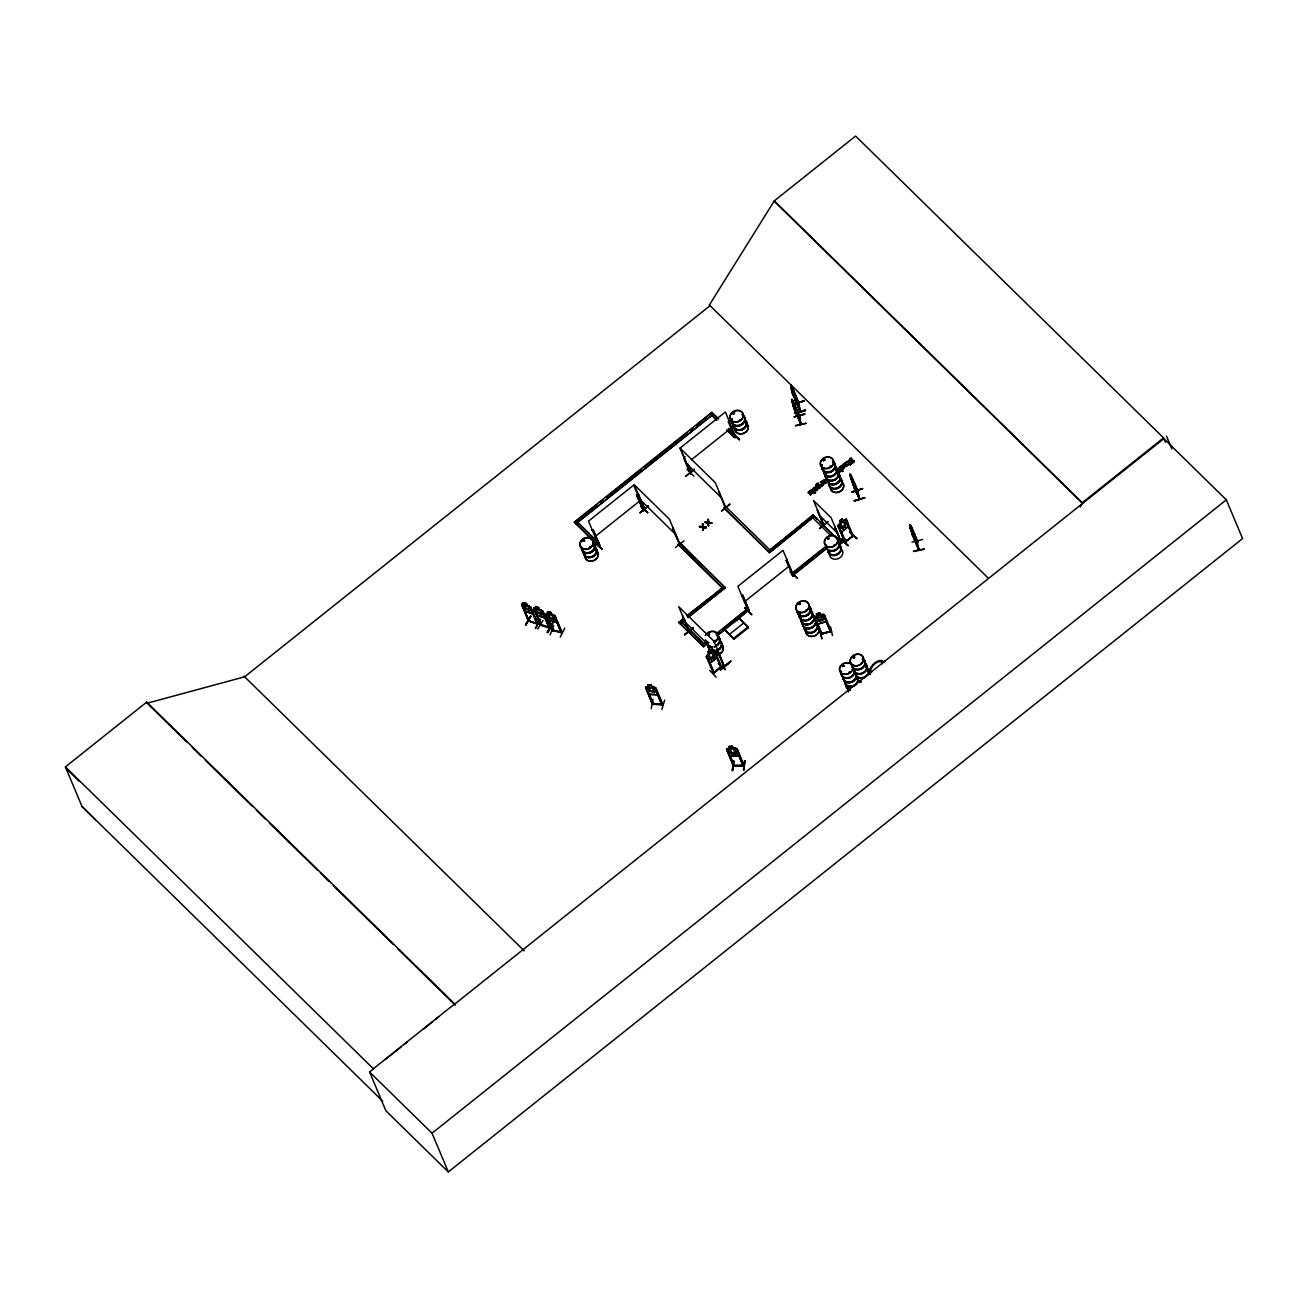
<?xml version="1.0" encoding="UTF-8"?>
<svg xmlns="http://www.w3.org/2000/svg" width="1308" height="1308" viewBox="0 0 1308 1308"><rect width="100%" height="100%" fill="white"/><g stroke="black" fill="none" stroke-linecap="round" stroke-linejoin="round"><path stroke-width="1.5" d="M849.546 460.776C853.29 458.274 849.857 458.094 849.726 461.054M854.418 484.843L849.791 474.461L859.389 499.46L857.034 490.059L857.803 490.664L851.148 475.115M857.705 491.089L850.2 474.15L857.885 491.301M859.143 498.675L859.797 499.313L857.427 490.042M859.765 499.149L851.557 479.856M708.364 661.897L710.179 663.091L716.637 657.842L716.62 655.194M840.079 530.885L841.829 532.013L848.287 526.764L848.271 524.099M791.651 389.98L790.948 386.563L794.136 397.092M792.452 400.722L792.435 401.556L791.585 399.496L794.904 409.976M598.524 545.24L599.358 544.569M599.505 544.896L598.753 545.812L599.751 545.42L592.998 529.691L592.246 530.312L592.998 529.691M636.865 495.143L637.388 494.31L636.62 494.931L643.438 510.709L644.141 510.038L633.661 485.121L588.518 521.124L598.966 546.123L599.113 544.635M642.898 509.858L643.749 509.172M690.166 472.057L691.065 472.074M691.442 472.335L690.068 473.12M714.184 673.162L707.71 657.564L706.729 657.957L707.71 657.564M713.759 672.279L713.154 673.522L721.575 666.442L713.465 673.669L713.857 672.198M721.722 667.064C721.199 664.284 719.645 669.156 721.722 667.031L714.462 650.076L711.339 651.711L710.62 649.716L707.873 651.956L711.993 661.488M690.248 472.384L690.804 473.839L680.209 447.99L725.368 411.987L735.815 437.052L735.129 437.575L735.456 436.054M748.961 610.019L748.487 611.555L737.875 586.344L783.018 550.357L793.662 575.602M749.092 610.362L748.339 611.261M742.584 595.156L749.321 611.016L742.813 595.385L741.832 595.778L742.813 595.385M786.451 560.609L786.975 559.775L786.206 560.38L792.877 575.536M793.089 576.076L793.482 575.275M793.482 574.964L792.648 575.863M793.727 575.536L792.959 576.109L786.206 560.38M845.589 541.692L844.559 541.872L852.734 536.525M845.884 542.019L839.131 526.257L838.379 526.879L839.131 526.257M838.673 524.328L838.036 525.718L845.033 542.673L853.225 535.315L852.342 536.084M798.256 402.357L800.022 411.709L798.518 402.717M798.436 402.929L791.422 386.236L799.106 403.583L792.386 387.217M799.253 415.813L800.774 424.609L793.76 407.867L792.697 402.194L794.25 409.012L794.479 408.112M799.875 410.81L791.389 389.343M799.351 416.565L792.779 400.199L799.597 415.748M801.232 424.299L793.155 404.94M917.219 541.201L919.099 550.096L910.09 527.827L910.94 529.904M912.428 533.697L912.199 534.596L910.254 524.688L917.758 542.117L917.66 541.218M839.523 472.204L839.801 470.03L836.58 469.458L839.671 469.719L839.523 472.204L840.308 469.18L842.45 471.272M840.226 471.648L840.308 469.18M532.765 613.828L533.092 612.242M523.707 609.185L525.62 611.408L532.879 613.91L532.977 612.193M544.864 617.948L537.604 615.398L535.691 613.239L537.555 615.496L544.864 617.948L545.027 616.379M727.559 748.585L726.545 749.141L733.608 766.243L734.622 765.785M726.529 749.239L729.88 748.323L728.425 749.092L729.913 752.656L732.317 754.111L735.587 753.98L736.698 752.394L735.194 748.83L733.183 748.274L737.058 748.846L744.089 765.801L742.928 765.883L743.892 764.902M732.464 746.296L728.948 746.525L732.464 746.394L736.388 755.893M739.216 753.866L738.922 755.893L730.681 756.204L728.687 754.258M735.668 748.111L727.477 748.519M737.058 748.846L735.619 748.274M738.922 755.893L730.698 756.106M808.409 492.887L808.295 492.331A1.668 1.373 -22.8 0 1 808.736 491.579L810.371 490.647C806.104 496.958 812.693 485.35 814.982 493.116L815.407 492.348L814.982 493.116M743.941 765.834L733.428 766.21L727.035 750.334L728 750.301L734.589 766.112L733.183 765.638M728 750.301L727.003 750.661M733.412 761.289L732.267 770.69L733.788 761.011M732.758 770.625L733.837 760.994M743.107 765.932L736.535 750.007L737.499 749.975L743.86 765.899M743.124 765.883L736.535 750.007M744.53 760.635L743.549 770.314L745.249 760.929M743.696 770.265L744.71 760.88M826.1 621.774L826.329 619.436L826.1 621.774L817.958 624.129L815.947 622.444A6.965 5.723 -22.8 0 1 808.377 628.658A6.965 5.723 -22.8 0 1 802.458 622.87M595.353 542.787L602.121 549.213L594.976 543.147M751.56 614.368L744.906 607.909M744.939 608.236L751.61 614.646M820.149 486.2L818.971 487.753L816.797 485.448M841.142 539.632L848.254 545.779L841.453 539.01M812.235 492.527L810.404 494.767L811.679 493.067L808.393 492.985M547.545 618.7L549.425 620.94L557.175 622.494L557.241 620.875M557.175 622.494L557.273 620.777M811.679 493.067L809.93 494.31L810.535 495.094L812.317 492.724M817.467 510.414L823.975 525.963L823.697 524.786M841.257 542.918L834.798 526.895L841.322 542.395M844.02 466.416C843.022 471.191 843.055 468.705 842.417 466.089C838.984 468.329 841.436 465.779 843.496 467.103M836.711 469.785L839.965 469.441L839.36 467.25L843.153 471.158M838.412 472.123L837.807 473.709M816.601 485.121C821.964 479.546 810.241 486.707 818.873 488.669L819.184 487.786A1.946 1.602 -22.8 0 0 820.459 487.066L820.541 485.17M844.314 467.43L842.352 469.261M852.064 479.268L855.072 489.192L852.129 479.676M851.999 479.905L853.944 486.821M679.424 544.357L678.966 542.902L679.359 543.866M679.898 544.063L669.402 519.194L634.102 484.598L645.269 510.104L638.059 494.015L644.223 509.956M689.856 632.255L682.678 616.101L689.856 632.255L688.597 631.208M689.332 631.928L689.005 631.045M725.499 506.981C723.242 505.755 726.79 508.861 724.828 506.343M725.744 507.504L715.263 482.636L679.964 448.039L690.869 473.038M723.586 665.854L717.078 650.354M724.027 665.952L723.586 664.987M645.612 687.289L655.831 687.926L662.927 704.914L652.512 704.342L646.087 688.433L647.035 688.482L653.591 704.325L652.267 703.361M647.035 688.482L646.021 688.76M648.67 686.7L647.869 684.787L651.319 685.016L652.103 687.027M647.64 692.373L649.618 694.352L657.711 694.859L657.973 693.027M651.302 685.114L647.852 684.901M649.618 694.352L657.63 694.695M654.441 687.174L652.005 687.076L651.237 685.065M653.035 699.339L651.204 708.691M655.357 689.349L656.371 689.087L655.357 689.349L661.962 704.898M653.477 704.309L653.215 703.361M662.077 704.423L662.764 704.015M661.75 704.832L655.422 689.022M661.832 709.41L664.677 700.107M822.716 484.908C819.936 487.704 826.999 482.963 820.917 481.949L820.345 482.407C824.596 482.914 820.067 487.622 822.143 484.516M821.816 638.68L819.642 629.573M824.138 482.881L825.348 480.216L822.552 481.148L824.236 479.578L825.593 480.837L824.22 482.963M843.824 464.176C845.54 460.285 847.993 465.043 845.802 466.204C850.789 461.969 844.706 470.733 842.99 464.356L846.358 463.146L845.409 465.91M582.91 540.466L584.66 540.629M583.319 540.041L584.382 540.989M584.562 540.564L583.482 541.414M589.581 547.055L590.742 547.038L589.614 546.924M590.66 546.973L589.81 546.76M732.562 413.41L734.164 413.197M733.02 413.688L733.412 412.592M739.543 419.803L740.671 419.917M707.563 634.331L708.674 633.759M709.557 634.527L708.92 633.432L707.628 634.789M714.757 641.165L715.035 640.217L715.476 641.067M715.59 640.756L714.953 640.936M824.563 460.024L824.269 459.206L824.988 459.86M830.416 466.793L830.956 465.975L830.024 466.04M798.632 604.378L799.041 603.446M806.431 610.476L805.728 610.411M806.235 610.231L806.055 610.411M828.929 537.931L828.356 539.059M834.275 545.436L835.207 544.978M842.205 665.821L843.104 664.922M843.758 665.739L842.532 665.609M849.693 671.707L850.004 672.639L849.219 672.067M860.746 663.597L860.926 663.287M817.026 485.677L818.317 484.254L820.083 484.892M824.743 480.854C824.808 484.647 823.157 477.24 823.778 482.538M817.533 486.347L819.397 485.301M823.059 481.834L824.481 480.592M844.33 464.863C847.322 461.446 844.935 464.487 845.066 465.566M821.653 633.693L820.737 633.497M815.456 618.635L814.443 618.602L815.391 618.324L821.898 634.249L821.849 633.383L831.381 631.028L820.917 634.445L813.805 617.343L816.977 615.676L815.669 616.836L817.157 620.401L819.527 621.431L822.765 620.499L823.844 618.471L822.356 614.907L820.361 614.776L824.22 614.449L831.463 631.339L820.852 634.135M837.807 472.973L837.905 472.204M799.221 415.65L799.809 416.516M820.132 486.413C817.713 489.666 816.715 482.554 819.822 485.644M552.287 630.26L545.354 613.681L548.493 613.632M547.594 611.703L550.864 612.406L547.594 611.703L551.731 621.333M549.425 620.94L557.061 622.412M553.873 614.891L551.567 614.286L553.497 615.349L555.001 618.897L554.003 620.074L548.641 617.539L547.153 613.975L548.526 613.697M555.197 615.806L546.221 613.256M552.336 630.669L545.877 614.776L553.398 630.489L546.777 614.973M554.755 616.722L561.034 632.565L554.755 616.722L562.146 632.761L561.018 631.584M553.676 625.714L550.128 634.887M560.87 632.058C566.904 633.334 547.594 629.083 553.398 630.489M561.655 632.238L553.235 630.096M560.233 637.143L564.745 628.167M838.346 472.466L837.676 473.382A6.965 5.723 -22.8 0 1 836.286 483.649A6.965 5.723 -22.8 0 1 826.885 478.695M714.577 659.395L710.555 649.863L708.069 652.022L708.871 653.918L706.206 656.779M813.592 489.192L815.881 487.933M792.092 399.496L799.433 416.516M910.139 528.007L910.123 524.721L917.399 542.199M735.685 436.61L735.047 437.608L734.655 436.627M840.652 467.79L840.014 466.989L841.518 465.566A1.684 1.39 -22.8 0 1 842.646 465.452L844.167 466.743M840.161 467.299L841.649 465.893A1.684 1.39 -22.8 0 1 842.777 465.779L843.873 466.4M528.383 621.104L522.154 605.277L529.217 621.382M528.955 620.859L523.004 605.555M529.609 606.209L527.484 605.49L526.666 603.528C517.772 601.14 525.129 605.408 530.95 607.125M525.571 611.441L523.854 609.119M537.637 623.671L536.869 623.998L530.574 608.106L537.866 624.243L530.574 608.106M536.493 608.58L535.61 606.487L538.732 607.533L539.468 609.528L542.869 611.261L549.851 628.281L540.367 625.142L534.122 609.315L541.594 625.126L540.302 624.635M530.508 616.281L525.424 625.11L530.868 616.166M525.832 625.208L530.819 616.166M541.496 625.061L534.988 609.593M522.497 603.756L521.549 604.067L528.497 621.12L537.719 624.227M532.879 613.91L525.62 611.359M529.266 620.989L537.375 623.703M536.362 608.482L533.533 608.106L541.038 624.913M539.468 609.528L541.267 610.623L542.771 614.188L541.855 615.185L536.754 612.16L535.266 608.596L536.542 608.482M541.643 610.149L533.648 608.171M542.379 612.455L543.409 612.438L542.379 612.455L549.36 627.742M537.13 623.589L537.702 623.295M530.852 607.125L538.046 623.932L536.852 623.049M540.4 619.387L535.43 628.478L540.547 619.665M542.984 620.532L537.735 629.017M541.25 625.028L540.449 624.227M549.507 627.676L542.836 611.163M547.349 632.255L552.385 623.426L547.333 632.222M547.414 632.532L552.401 623.458M547.905 632.663L552.973 623.867M830.351 631.29L823.811 615.839L824.759 615.561L823.811 615.839M721.967 644.877L721.951 644.909A6.867 5.624 -22.8 0 1 722.474 651.27A6.867 5.624 -22.8 0 1 715.836 654.981M844.641 680.781A6.883 5.641 -22.8 0 0 853.11 686.03A6.883 5.641 -22.8 0 0 856.593 676.449L856.642 676.334M841.649 542.656L831.152 517.772L813.494 500.474L824.024 525.326M708.2 633.939L708.952 634.56M823.811 460.661L824.596 459.517M827.506 538.128L827.98 539.485M828.749 538.438L827.359 538.716M828.978 538.716L827.719 539.337M834.177 544.7L835.093 544.619M799.286 602.955L798.469 604.296M842.842 665.412L842.614 666.589M844.069 666.23L843.758 665.396M853.437 657.679L853.356 656.796L853.699 657.81M853.356 657.139L854.337 656.779M854.369 657.352L854.108 657.548M849.317 672.459L849.611 671.887M816.274 487.361C812.857 488.358 811.827 488.652 815.767 486.919C821.669 489.781 809.652 492.642 816.225 487.949L816.813 489.715L814.786 489.683L816.568 488.276L815.146 489.944M95.304 819.691L82.028 806.48L65.4 766.913L146.709 702.085L147.183 703.214L244.629 676.808L710.162 305.582L709.443 304.862L774.303 200.876L855.595 136.048L1163.564 437.902L1165.412 442.284M1080.392 506.899L1082.256 502.73L774.303 200.876M708.789 653.853L707.677 655.602L709.181 659.167L711.192 659.575L713.776 657.483L714.511 654.85L713.007 651.286L711.421 651.629M840.39 522.857L839.327 524.524L840.831 528.089L842.842 528.497L845.409 526.405L846.145 523.756L844.657 520.208L843.006 520.682M848.025 462.558C843.987 462.394 849.611 460.743 850.396 464.88L850.821 464.111L850.396 464.88M823.5 483.077C825.969 485.284 827.931 479.873 824.236 482.766M847.47 464.536L845.279 465.599M743.86 765.229L734.458 765.393M601.991 549.262L595.271 542.526M686.978 469.359L693.829 476.096M744.857 607.958L751.708 614.678M709.803 670.464L716.163 677.168M841.453 539.386L848.091 545.469M857.263 490.762L859.356 499.362M847.944 464.961L844.788 466.106M812.513 489.83C807.543 490.958 815.08 487.295 815.538 492.675M846.39 462.803C845.066 459.648 851.394 462.018 850.952 464.422M845.998 462.427L848.385 461.904M690.461 473.202L691.54 472.221L688.629 465.91M792.403 575.291L826.852 547.807M720.544 666.753L721.117 667.636L721.476 666.508M844.559 541.79L845.409 541.185M845.001 541.986L853.225 535.642M852.98 535.086L852.522 535.986M853.323 536.051L846.112 518.998L848.173 524.165M813.952 617.441L822.83 614.09M918.576 549.295L919.181 549.981L911.104 530.541M734.001 413.786L732.856 413.524M734.344 413.737L732.987 414.064M824.351 460.285L823.599 460.318M824.71 460.236C822.601 461.937 823.353 458.143 823.353 460.563M709.328 634.658L707.971 634.985M799.744 604.034L800.055 603.037M800.169 604.182L799.286 604.607M842.761 665.298L843.17 666.361M843.987 666.132L842.859 666.557M733.199 765.262L734.18 765.18M839.589 520.944L842.352 518.704L839.589 520.944L843.644 530.394M840.717 523.413L843.284 521.32M842.205 526.961L844.772 524.884M709.067 654.49L711.634 652.398M710.555 658.055L713.122 655.962M710.146 662.911L716.637 657.842M868.349 674.617L869.526 673.669A9.254 4.987 -46.2 0 1 874.529 663.058A9.254 4.987 -46.2 0 1 883.652 662.224L884.813 661.276M871.978 671.691L870.801 672.623A7.734 4.169 -46.2 0 1 874.987 663.777A7.734 4.169 -46.2 0 1 882.606 663.074L881.412 664.039M684.705 456.574L684.182 457.408M690.117 473.332L683.626 457.686L684.934 456.803M728.327 421.797L729.324 421.405L728.327 421.797L735.047 437.608M638.664 494.604L637.781 494.244M690.738 473.774L683.921 457.457M642.915 508.698L641.231 506.245M648.212 505.804L640.021 512.638M648.441 505.853L640.07 512.85L648.49 506.049M694.286 469.278L685.833 476.063M685.915 476.292L694.352 469.474M644.648 509.76L644.272 508.877M641.214 506.229L647.901 512.703L643.667 509.237M732.48 433.504L739.609 439.57L734.213 434.403M672.476 528.269L679.653 544.422L672.77 528.04M718.615 491.465L725.319 507.749M725.008 506.441L725.204 507.226M675.517 547.447L684.035 540.874M729.75 504.038L721.444 511.134L729.88 504.299M683.283 616.689L682.384 616.346M692.831 627.889L684.395 634.691L693.191 628.265M684.673 634.936L693.044 627.938M845.867 520.829L846.848 520.453L846.096 521.058L852.669 536.623L846.096 521.058M790.228 571.76L797.504 578.152L790.277 571.727M793.253 574.702L791.307 573.852L825.561 546.548M849.922 532.192L857.149 538.602L850.053 532.421M714.217 651.924L715.198 651.531L714.217 651.924L720.937 667.718M718.354 663.63L725.499 669.696L718.452 663.483M713.154 673.179L720.463 667.08M717.373 650.125L724.272 666.508L714.021 641.296L678.721 606.683L689.561 632.5M720.07 669.467C735.243 657.172 734.36 659.15 720.119 669.533M827.882 521.761L819.38 528.677L827.964 521.974M838.591 544.815L845.606 539.141M838.657 545.125L845.916 539.632L838.886 545.273M709.328 304.96L988.292 578.169M599.522 544.112L577.269 522.006L599.326 543.621L597.887 545.42L574.326 522.056L711.879 412.363L718.681 419.034M574.539 522.53L596.677 504.888M599.832 502.37L602.988 499.836M606.16 497.318L640.936 469.588M644.108 467.054L686.798 433.013M689.954 430.495L693.109 427.978M696.281 425.46L711.879 412.363M577.4 522.53L711.797 415.372M595.026 536.623L640.168 500.621M691.409 459.762L731.875 427.487M597.887 545.42L599.326 543.621M735.227 435.253L733.788 437.052L735.227 435.253L728.343 428.484M699.257 526.535L702.559 526.813L700.074 526.306C697.638 527.189 707.072 527.696 699.388 526.862M702.134 524.246L702.788 523.723L702.559 526.813M704.75 522.154L708.053 522.432L705.568 521.941C703.115 522.808 712.566 523.314 704.881 522.481M708.053 522.432L708.282 519.341L708.74 522.513L711.863 523.135L708.609 522.186L708.282 519.341M678.1 544.193L722.441 587.93L678.312 544.668L679.751 542.869L725.368 587.864L688.008 617.67M769.447 552.712L814.394 516.235L769.447 552.712L723.847 507.717L725.482 506.409L769.611 549.654M724.043 508.207L725.482 506.409M705.552 527.729L706.238 527.189L705.699 528.056L703.115 527.238L705.699 528.056M709.034 525.391L708.38 525.898L708.609 522.857L711.732 522.808M703.541 529.773L702.886 530.28L703.115 527.238M708.609 522.857L711.863 523.135M818.154 483.404L816.683 485.448M822.274 480.87L821.849 481.638L822.552 481.148M836.58 469.458L839.834 469.114M822.209 484.222L820.917 481.949M840.03 469.098L839.36 467.25M810.976 491.056L811.745 490.026L812.611 490.811M810.976 491.481L810.371 490.647M816.486 487.23C820.901 491.595 809.816 492.266 815.996 487.753M816.699 488.603L814.786 489.683M812.808 492.854L813.723 491.71L813.184 493.214M814.671 490.941L815.162 491.628M842.483 469.588L843.595 467.25M848.238 464.618L849.137 463.457L848.598 464.978M850.086 462.705L850.592 463.392M853.895 460.89L854.075 461.495A1.848 1.521 -22.8 0 1 853.764 462.378C847.6 465.517 857.574 459.419 848.859 461.07M829.272 481.197L827.768 482.407L829.141 480.886M851.132 463.228C855.661 461.021 851.083 461.642 848.99 461.397C852.113 456.378 849.693 457.342 848.876 461.135M708.233 643.029L703.573 646.757L678.934 622.608L683.397 618.406M686.52 615.921L724.076 586.605M820.116 522.121L837.954 539.599L813.118 514.96L768.172 551.453M678.934 622.608L683.61 618.88M688.27 615.169L711.634 596.546M714.74 594.061L722.523 587.848M769.725 550.21L782.184 540.286M785.291 537.801L813.118 514.96M684.689 619.665L680.225 623.867L684.885 620.139M687.795 617.18L725.172 587.39M744.383 601.844L789.525 565.857M716.097 633.84L747.228 609.005L748.519 610.28L734.704 621.921M716.293 634.331L719.4 631.846M722.523 629.361L747.228 609.005M827.048 548.281L792.812 575.602L791.52 574.343L822.65 549.507M703.573 646.757L708.037 642.555M717.373 635.099L748.519 610.28M724.697 629.589L739.053 618.144L747.963 626.892L748.339 627.775L734.001 639.22L724.697 629.589L734.001 639.22M717.585 635.59L725.368 629.377M729.602 634.249L743.941 622.804M733.625 638.32L747.963 626.892M1082.256 502.73L1163.564 437.902M146.709 702.085L454.661 1003.939L373.369 1068.767L65.4 766.913M454.416 1004.364L1163.875 438.621L1226.315 499.836L1242.6 538.569L448.317 1171.952L385.876 1110.754L369.592 1072.004L374.301 1068.244M385.304 1059.48L401 1046.956M404.156 1044.438L407.295 1041.936M423.007 1029.412L432.425 1021.891M435.564 1019.39L438.703 1016.888M448.317 1171.952L432.032 1133.202L1226.315 499.836M662.78 704.93L655.733 687.943L654.425 687.223M821.996 634.2L815.391 618.324M918.314 548.624L918.478 549.54M583.221 539.861L582.681 541.103M583.842 540.989L582.878 540.776M552.058 629.688L553.055 629.9M821.31 485.448L821.882 486.249M845.246 542.558L837.856 525.702L846.194 519.063M818.317 483.698L816.176 484.532L816.552 486.396M830.024 630.718L830.515 631.666M528.318 620.172L529.282 620.499M548.968 627.611L542.558 612.144M732.382 433.144L739.151 439.946M647.329 512.736L640.773 506.621M856.56 538.651L849.873 532.209M810.502 490.958L808.867 491.906A1.668 1.373 -22.8 0 0 808.442 492.642M851.001 462.901L853.634 462.067A1.848 1.521 -22.8 0 0 853.928 461.168L849.579 460.727M733.199 412.625L734.638 413.148M823.549 459.108L824.58 459.092M823.942 525.93L817.173 510.12M853.339 657.94L854.288 657.924M854.091 658.137C856.985 655.848 850.772 656.632 853.813 658.169M648.817 686.765L647.362 687.305L648.866 690.853L654.441 692.7L655.521 691.278L654.016 687.714L652.038 686.978M850.919 477.158L852.015 481.082M852.571 481.884L852.195 479.889M852.702 483.028L853.454 485.023M853.797 483.012L855.416 487.541M853.715 486.576L854.435 488.293L853.879 484.434M852.898 482.685L853.911 486.625L851.165 478.221L857.132 494.326L854.304 488.26M850.592 476.357L850.249 474.363M852.456 479.235L854.974 488.849L853.257 484.843M852.26 482.832L851.851 481.099M853.094 482.897L852.849 483.862L852.407 480.723M852.048 491.808L862.61 488.522L852.195 492.135M852.146 491.988L862.675 488.849M854.173 500.653L864.833 497.841L854.32 501.046M854.288 500.948L864.702 497.547M820.95 634.102L831.234 631.028M832.477 635.59L830.498 626.679M820.443 614.678L819.642 612.765L816.176 613.763L817.157 615.806M814.557 619.158L824.939 616.133M815.963 622.477L817.99 623.932L825.953 621.627M791.324 389.555L792.239 391.419M793.694 391.321L795.804 401.049L795.166 400.166M791.798 388.639C789.231 373.565 794.61 407.279 791.945 389.31L800.382 411.628L798.714 402.079M794.643 394.133L795.673 401.082M793.727 395.212L793.858 396.03M803.897 401.016L793.384 403.976M793.253 403.649L803.946 400.869M793.335 403.829L803.995 401.213M796.441 413.982L794.332 404.237L796.556 413.949L793.318 406.232M805.385 410.042C790.833 412.821 790.621 415.633 805.417 410.123M794.97 413.459L805.597 410.826M804.698 413.769L794.136 416.86L804.78 414.26M804.747 414.096L794.136 416.86M795.509 425.558L806.284 423.252L795.624 425.836M911.087 525.702L917.84 541.888M910.45 526.961L912.853 535.577M912.281 529.838L914.39 539.566L913.344 532.618M911.954 542.133L922.598 539.501M924.298 549.295L913.589 551.535M913.458 551.126L924.233 548.853M582.812 541.299L583.728 541.185M799.253 604.28L798.779 604.1M524.573 604.443L523.282 604.558L524.77 608.122L529.871 611.147L530.786 610.149L529.299 606.585L527.467 605.424M730.175 749.026L733.445 748.895M731.663 752.591L734.949 752.46M736.502 750.334L737.467 750.301M733.379 765.638L744.121 765.474M561.917 632.761L552.254 630.587M653.493 703.59L661.668 704.113M836.368 470.144L837.954 471.093M836.515 470.471L837.627 470.815M836.352 471.076L837.349 471.518L836.482 470.782M548.837 627.006L549.622 628.265M706.238 527.189L703.115 526.568L706.369 527.516M799.401 414.947L801.134 424.413L792.141 402.226M548.788 614.335L551.862 614.989M550.292 617.899L553.349 618.553M545.747 615.087L546.646 615.283M554.625 617.033L555.524 617.229M808.851 493.378L811.81 493.378M849.808 460.89L852.685 460.04L854.026 461.217M521.974 605.571L522.824 605.866M530.394 608.416L531.261 608.711M533.958 609.61L534.809 609.904M541.43 624.734L549.687 627.382M528.154 620.532L529.446 620.973M528.661 620.777L537.866 623.818M540.645 624.815L549.851 627.856M798.436 603.789L799.188 604.378M819.773 484.696L817.157 485.987L816.552 485.137M800.234 410.712L792.403 392.057M562.097 632.353L555.148 615.708M823.746 483.29L826.803 482.243M652.202 703.737L663.009 704.587M652.43 704.293L645.482 687.256L648.801 686.88L648.016 684.869M830.4 631.65L823.876 616.15M816.127 488.064C814.132 485.709 813.413 491.154 812.857 488.669M840.014 530.819L841.829 532.013M809.063 492.642L812.366 492.854M812.219 492.675L808.916 492.429M805.597 610.689L805.499 610.607M713.301 650.109L706.892 655.308M644.452 508.976L645.155 509.989M723.389 665.396L724.469 666.099M774.598 201.612L1082.566 503.466M851.295 458.094L852.015 458.994M840.439 469.507L842.581 471.599M823.991 482.57L825.184 483.028L826.231 481.491M821.702 481.328L823.631 483.404M821.048 482.276L823.68 484.843M820.018 515.973L837.66 533.272M712.092 412.854L717.52 418.168M728.54 428.975L731.303 431.673M717.046 420.342L711.519 414.93L715.868 419.476M726.692 429.809L733.592 436.561M728.278 431.64L733.788 437.052M813.314 515.45L817.353 519.423M830.874 535.593L812.955 518.033M686.471 463.539L721.771 498.135M723.847 507.717L769.251 552.238M640.626 500.097L675.925 534.694M725.368 587.864L679.751 542.869M747.424 609.495L748.716 610.754M748.339 627.775L739.053 618.144M685.229 622.183L720.528 656.796M678.738 622.117L703.361 646.266M574.326 522.056L597.674 544.946M243.909 676.089L524.214 950.834M147.183 703.214L186.488 741.75M192.325 747.457L201.056 756.024M205.421 760.308L252.019 805.973M256.384 810.257L265.132 818.824M269.497 823.108L317.55 870.196M320.46 873.057L329.191 881.608M333.556 885.892L393.267 944.409M397.632 948.692L455.151 1005.067L454.661 1003.939M369.592 1072.004L432.032 1133.202M82.028 806.48L382.688 1101.172M65.874 768.041L79.15 781.268M728.981 663.336L720.561 670.137M819.691 485.317L820.296 486.527M914.455 539.403L913.851 538.553L914.505 539.534M795.15 400.068L795.804 401.049M795.902 412.952L796.556 413.949M854.386 487.851L855.089 488.816M855.841 491.595L856.527 492.576L854.811 485.791L857.018 494.359M838.101 471.093L838.542 472.433M799.94 411.529L792.435 393.365M1166.474 436.087L1171.854 448.906M911.594 533.484L918.723 550.194M850.789 477.453L851.9 481.311M852.783 482.963L851.279 478.188L855.252 488.178M859.078 498.691L859.389 499.46M842.27 518.638L846.227 528.318M819.56 612.863L820.378 614.874M713.383 414.113L575.814 523.805M688.073 464.258L691.425 472.433M710.244 650.55L708.593 651.891M707.481 657.335L714.217 673.195M702.282 645.498L706.745 641.28A6.867 5.624 -22.8 0 0 712.517 647.117A6.965 5.723 -22.8 0 1 706.484 641.149M713.351 673.08L706.304 656.73M636.62 494.931L643.291 510.725M732.366 746.459L733.167 748.372M728.965 746.427L733.118 756.024M593.227 529.92L599.751 545.42M550.864 612.406L554.805 621.987M550.374 612.651L548.412 612.226M538.602 607.664L539.403 609.561M853.535 483.012L854.533 485.987M820.721 485.497L820.59 487.394A1.946 1.602 -22.8 0 1 819.331 488.113M849.906 474.428L850.772 477.796M819.691 629.557L821.931 638.696M800.627 424.446L798.959 415.257M792.55 401.523L792.174 399.365L793.22 406.281M791.7 399.463L792.403 402.864M707.922 522.775L708.38 525.898M702.788 523.723L703.246 526.895M702.429 527.157L702.886 530.28M855.056 672.835A6.867 5.624 -22.8 0 1 852.407 682.024A6.867 5.624 -22.8 0 1 843.17 678.656M842.941 676.906A6.965 5.723 -22.8 0 0 851.508 682.22A6.965 5.723 -22.8 0 0 855.04 672.525A6.965 5.723 -22.8 0 0 864.572 672.361A6.965 5.723 -22.8 0 0 865.732 663.99M856.527 676.252A6.883 5.641 -22.8 0 1 853.029 685.833A6.883 5.641 -22.8 0 1 844.559 680.585M841.584 671.102A6.965 5.723 -22.8 0 0 848.827 678.198A6.965 5.723 -22.8 0 0 853.241 668.257A6.965 5.723 -22.8 0 0 863.427 667.505A6.965 5.723 -22.8 0 0 862.675 658.807M854.762 672.116A6.867 5.641 -22.8 0 1 851.279 681.681A6.867 5.641 -22.8 0 1 842.826 676.449M842.842 676.694A6.965 5.723 -22.8 0 0 851.41 681.991A6.965 5.723 -22.8 0 0 854.942 672.312A6.965 5.723 -22.8 0 0 864.474 672.149A6.965 5.723 -22.8 0 0 865.651 663.777M851.884 667.113A6.965 5.723 -22.8 0 1 850.445 677.364A6.965 5.723 -22.8 0 1 841.044 672.41M851.721 666.949A6.867 5.624 -22.8 0 1 850.298 677.037A6.867 5.624 -22.8 0 1 841.044 672.165M848.925 689.888A6.965 5.723 -22.8 0 1 846.26 684.82M859.258 681.648A6.965 5.723 -22.8 0 0 858.359 680.438A6.965 5.723 -22.8 0 0 861.171 681.926A6.867 5.624 -22.8 0 1 858.538 680.634M850.38 690.232A6.965 5.723 -22.8 0 1 846.178 684.607M857.002 679.31A6.965 5.723 -22.8 0 1 859.176 681.419M850.314 689.905A6.867 5.624 -22.8 0 1 846.178 684.362M856.838 679.13A6.867 5.624 -22.8 0 1 859.438 682.612M856.724 676.808A6.867 5.624 -22.8 0 1 857.656 682.416M856.805 683.839A6.867 5.624 -22.8 0 1 848.957 686.684A6.867 5.624 -22.8 0 1 844.821 681.141M844.706 680.912A6.883 5.641 -22.8 0 0 853.159 686.16A6.883 5.641 -22.8 0 0 856.658 676.579A6.883 5.641 -22.8 0 0 866.861 675.729A6.883 5.641 -22.8 0 0 866.109 667.145M849.088 690.052A6.867 5.624 -22.8 0 1 846.472 685.065M858.391 680.749A6.867 5.624 -22.8 0 1 859.274 681.942M848.434 691.54A6.867 5.641 -22.8 0 1 848.401 687.109M848.467 691.818A6.965 5.723 -22.8 0 1 848.418 687.338M848.075 690.624A6.965 5.723 -22.8 0 1 848.058 689.103M865.961 666.818A6.883 5.641 -22.8 0 1 866.06 675.991A6.883 5.641 -22.8 0 1 855.743 674.977M865.471 663.581A6.867 5.641 -22.8 0 1 863.591 672.361A6.867 5.641 -22.8 0 1 854.01 670.808M862.577 658.578A6.965 5.723 -22.8 0 1 862.675 667.865A6.965 5.723 -22.8 0 1 852.244 666.835M862.413 658.414A6.867 5.624 -22.8 0 1 862.512 667.554A6.867 5.624 -22.8 0 1 852.227 666.524M866.174 667.374A6.867 5.624 -22.8 0 1 867.498 675.304M864.768 677.479A6.867 5.624 -22.8 0 1 856.887 676.694M867.793 670.988A6.965 5.723 -22.8 0 1 870.441 674.536M861.073 681.697A6.965 5.723 -22.8 0 1 857.361 679.015M867.711 670.775A6.965 5.723 -22.8 0 1 870.343 674.307M861.007 681.37A6.867 5.624 -22.8 0 1 857.361 678.721M867.531 670.612A6.867 5.624 -22.8 0 1 870.131 674.094M869.084 672.23A6.867 5.624 -22.8 0 1 869.967 673.407M594.208 546.777A6.867 5.624 -22.8 0 1 592.802 556.881A6.867 5.624 -22.8 0 1 583.531 552.009M594.159 546.45A6.965 5.723 -22.8 0 1 592.737 556.701A6.965 5.723 -22.8 0 1 583.335 551.763M595.712 550.374A6.867 5.624 -22.8 0 1 597.364 557.829A6.867 5.624 -22.8 0 1 588.649 561.001A6.867 5.624 -22.8 0 1 585.477 554.085M595.598 550.128A6.867 5.624 -22.8 0 1 597.249 557.584A6.867 5.624 -22.8 0 1 588.551 560.74A6.867 5.624 -22.8 0 1 585.379 553.84M593.636 543.098A6.965 5.723 -22.8 0 1 590.938 552.434A6.965 5.723 -22.8 0 1 581.553 549.017M593.914 546.057A6.867 5.641 -22.8 0 1 592.491 556.178A6.867 5.641 -22.8 0 1 583.221 551.289M593.668 543.409A6.867 5.641 -22.8 0 1 591.003 552.614A6.867 5.641 -22.8 0 1 581.749 549.229M593.538 542.869A6.965 5.723 -22.8 0 1 590.84 552.205A6.965 5.723 -22.8 0 1 581.455 548.788M593.341 542.689A6.867 5.624 -22.8 0 1 590.693 551.878A6.867 5.624 -22.8 0 1 581.455 548.51M745.413 420.44A6.867 5.624 -22.8 0 1 741.93 429.972A6.867 5.624 -22.8 0 1 733.51 424.757M745.396 420.13A6.965 5.723 -22.8 0 1 741.865 429.809A6.965 5.723 -22.8 0 1 733.298 424.511M745.674 423.122A6.867 5.624 -22.8 0 1 744.268 433.226A6.867 5.624 -22.8 0 1 735.014 428.354M745.576 422.876A6.867 5.624 -22.8 0 1 744.17 432.964A6.867 5.624 -22.8 0 1 734.916 428.092M743.598 415.846A6.965 5.723 -22.8 0 1 739.2 425.803A6.965 5.723 -22.8 0 1 731.94 418.691M745.119 419.721A6.867 5.624 -22.8 0 1 741.636 429.269A6.867 5.624 -22.8 0 1 733.199 424.037M743.614 416.157A6.867 5.624 -22.8 0 1 740.148 425.705A6.867 5.624 -22.8 0 1 731.712 420.473M745.298 419.901A6.965 5.723 -22.8 0 1 741.767 429.596A6.965 5.723 -22.8 0 1 733.199 424.283M742.241 414.718A6.965 5.723 -22.8 0 1 743.925 422.288A6.965 5.723 -22.8 0 1 735.063 425.492A6.965 5.723 -22.8 0 1 731.859 418.478M742.077 414.538A6.867 5.624 -22.8 0 1 740.671 424.642A6.867 5.624 -22.8 0 1 731.417 419.77M720.397 641.361A6.867 5.624 -22.8 0 1 717.749 650.55M714.315 651.384A6.867 5.624 -22.8 0 1 708.511 647.182M720.381 641.051A6.965 5.723 -22.8 0 1 715.983 651.008M714.201 651.237A6.965 5.723 -22.8 0 1 708.298 646.953M705.323 635.574A6.867 5.624 -22.8 0 1 716.212 632.287A6.867 5.624 -22.8 0 1 714.135 641.966M709.018 642.637A6.867 5.624 -22.8 0 1 705.372 639.988M721.803 644.697A6.867 5.624 -22.8 0 1 721.885 651.711A6.867 5.624 -22.8 0 1 714.037 654.556M706.336 634.527A6.867 5.624 -22.8 0 1 716.947 633.154A6.867 5.624 -22.8 0 1 714.299 642.342M707.661 642.457A6.867 5.624 -22.8 0 1 705.519 640.364M721.869 644.779A6.883 5.641 -22.8 0 1 722.425 651.139A6.883 5.641 -22.8 0 1 715.77 654.85M717.324 635.851A6.965 5.723 -22.8 0 1 719.809 641.688A6.965 5.723 -22.8 0 1 714.184 646.724M718.86 639.743A6.867 5.624 -22.8 0 1 721.313 645.498A6.867 5.624 -22.8 0 1 715.77 650.436M714.021 650.665A6.867 5.624 -22.8 0 1 708.2 644.958M717.356 636.178A6.867 5.624 -22.8 0 1 719.809 641.934A6.867 5.624 -22.8 0 1 714.266 646.888M720.299 640.822A6.965 5.723 -22.8 0 1 715.885 650.779M714.119 651.008A6.965 5.723 -22.8 0 1 708.2 645.204M717.062 635.459A6.867 5.624 -22.8 0 1 715.656 645.563M710.538 646.234A6.867 5.624 -22.8 0 1 706.418 642.195M838.673 544.717A6.867 5.624 -22.8 0 1 837.267 554.821A6.867 5.624 -22.8 0 1 828.013 549.949M840.194 548.281A6.883 5.641 -22.8 0 1 841.845 555.786A6.883 5.641 -22.8 0 1 833.114 558.941A6.883 5.641 -22.8 0 1 829.926 552.009M838.117 541.349A6.867 5.624 -22.8 0 1 834.635 550.897A6.867 5.624 -22.8 0 1 826.215 545.665M839.622 544.913A6.867 5.624 -22.8 0 1 836.957 554.101A6.867 5.624 -22.8 0 1 827.719 550.733M838.542 544.177A6.965 5.723 -22.8 0 1 837.104 554.428A6.965 5.723 -22.8 0 1 827.702 549.474M838.003 540.809A6.965 5.723 -22.8 0 1 834.471 550.505A6.965 5.723 -22.8 0 1 825.904 545.207M837.823 540.629A6.867 5.624 -22.8 0 1 834.341 550.178A6.867 5.624 -22.8 0 1 825.904 544.946M809.995 609.969A6.867 5.624 -22.8 0 1 811.647 617.441A6.867 5.624 -22.8 0 1 802.932 620.597A6.867 5.624 -22.8 0 1 799.777 613.681M809.963 609.642A6.965 5.723 -22.8 0 1 811.63 617.229A6.965 5.723 -22.8 0 1 802.785 620.433A6.965 5.723 -22.8 0 1 799.564 613.419M811.516 613.583A6.867 5.624 -22.8 0 1 813.167 621.038A6.867 5.624 -22.8 0 1 804.453 624.194A6.867 5.624 -22.8 0 1 801.281 617.294M811.451 613.387A6.883 5.641 -22.8 0 1 810.044 623.524A6.883 5.641 -22.8 0 1 800.758 618.635M809.423 606.291A6.965 5.723 -22.8 0 1 806.725 615.627A6.965 5.723 -22.8 0 1 797.34 612.209M809.701 609.266A6.867 5.624 -22.8 0 1 808.295 619.354A6.867 5.624 -22.8 0 1 799.041 614.482M809.439 606.601A6.867 5.624 -22.8 0 1 805.973 616.15A6.867 5.624 -22.8 0 1 797.537 610.918M809.325 606.062A6.965 5.723 -22.8 0 1 806.644 615.398A6.965 5.723 -22.8 0 1 797.242 611.981M809.145 605.882A6.867 5.624 -22.8 0 1 806.496 615.071A6.867 5.624 -22.8 0 1 797.259 611.703M817.827 626.483A6.883 5.641 -22.8 0 1 813.478 636.326A6.883 5.641 -22.8 0 1 806.317 629.295A6.867 5.624 -22.8 0 0 813.429 636.211A6.867 5.624 -22.8 0 0 817.778 626.401M813.282 617.556A6.965 5.723 -22.8 0 1 814.557 618.471M815.849 622.412A6.965 5.723 -22.8 0 1 808.279 628.445A6.965 5.723 -22.8 0 1 802.36 622.641M813.184 617.343A6.965 5.723 -22.8 0 1 814.459 618.259M815.62 620.662A6.867 5.624 -22.8 0 1 809.063 628.036A6.867 5.624 -22.8 0 1 802.36 622.395M813.02 617.18A6.867 5.624 -22.8 0 1 814.263 618.079M812.922 614.858A6.867 5.624 -22.8 0 1 809.439 624.39A6.867 5.624 -22.8 0 1 801.003 619.174M812.84 614.613A6.883 5.641 -22.8 0 1 808.491 624.456A6.883 5.641 -22.8 0 1 801.33 617.425M815.947 622.87A6.867 5.624 -22.8 0 1 809.358 628.756A6.867 5.624 -22.8 0 1 802.671 624.619M816.96 623.54A6.867 5.624 -22.8 0 1 811.728 632.156A6.867 5.624 -22.8 0 1 804.158 626.663M817.745 627.153A6.867 5.624 -22.8 0 1 810.29 633.105A6.867 5.624 -22.8 0 1 804.453 627.382M817.255 624.259A6.867 5.624 -22.8 0 1 817.729 625.649M817.745 626.908A6.965 5.723 -22.8 0 1 810.175 632.941A6.965 5.723 -22.8 0 1 804.24 627.137M817.255 623.965A6.965 5.723 -22.8 0 1 817.729 625.371M834.52 466.024A6.867 5.624 -22.8 0 1 833.114 476.128A6.867 5.624 -22.8 0 1 823.86 471.256M835.747 466.613A6.965 5.723 -22.8 0 1 832.215 476.308A6.965 5.723 -22.8 0 1 823.648 470.994M836.057 469.637A6.883 5.641 -22.8 0 1 834.651 479.758A6.883 5.641 -22.8 0 1 825.364 474.869M835.992 469.458A6.883 5.641 -22.8 0 1 834.569 479.578A6.883 5.641 -22.8 0 1 825.283 474.69M832.689 461.43A6.965 5.723 -22.8 0 1 834.373 469A6.965 5.723 -22.8 0 1 825.511 472.204A6.965 5.723 -22.8 0 1 822.307 465.19M835.469 466.22A6.867 5.624 -22.8 0 1 831.986 475.752A6.867 5.624 -22.8 0 1 823.566 470.537M832.722 461.757A6.867 5.624 -22.8 0 1 831.316 471.845A6.867 5.624 -22.8 0 1 822.062 466.972M832.591 461.201A6.965 5.723 -22.8 0 1 834.275 468.787A6.965 5.723 -22.8 0 1 825.43 471.992A6.965 5.723 -22.8 0 1 822.209 464.961M832.428 461.037A6.867 5.624 -22.8 0 1 834.079 468.493A6.867 5.624 -22.8 0 1 825.364 471.648A6.867 5.624 -22.8 0 1 822.209 464.749M840.897 479.12A6.867 5.624 -22.8 0 1 837.414 488.669A6.867 5.624 -22.8 0 1 828.994 483.437M840.782 478.581A6.965 5.723 -22.8 0 1 837.251 488.276A6.965 5.723 -22.8 0 1 828.683 482.963M841.109 481.638A6.883 5.641 -22.8 0 1 839.703 491.759A6.883 5.641 -22.8 0 1 830.4 486.87A6.867 5.624 -22.8 0 0 838.82 492.004A6.867 5.624 -22.8 0 0 842.303 482.456M836.204 469.997A6.867 5.624 -22.8 0 1 837.856 477.469A6.867 5.624 -22.8 0 1 829.141 480.625A6.867 5.624 -22.8 0 1 825.969 473.709M837.807 473.61A6.965 5.723 -22.8 0 1 839.491 481.197A6.965 5.723 -22.8 0 1 830.645 484.401A6.965 5.723 -22.8 0 1 827.424 477.371M839.344 477.502A6.867 5.624 -22.8 0 1 837.938 487.59A6.867 5.624 -22.8 0 1 828.683 482.717M839.098 474.837A6.867 5.624 -22.8 0 1 835.616 484.385A6.867 5.624 -22.8 0 1 827.196 479.153M837.545 473.218A6.867 5.624 -22.8 0 1 836.139 483.322A6.867 5.624 -22.8 0 1 826.885 478.45M836.123 469.768A6.883 5.641 -22.8 0 1 837.774 477.256A6.883 5.641 -22.8 0 1 829.043 480.428A6.883 5.641 -22.8 0 1 825.855 473.48M841.878 519.472L840.504 521.451L841.878 519.472M819.119 613.354L817.304 614.58L819.119 613.354M820.623 615.414L817.386 616.346L818.89 619.894L822.127 618.962L820.623 615.414M731.924 746.704L729.815 746.77L731.924 746.704M650.795 685.343L648.719 685.212L650.795 685.343M652.3 687.616L649.079 687.403L650.583 690.967L653.804 691.164L652.3 687.616M526.29 603.658L524.41 603.037L526.29 603.658M538.258 607.697L536.394 607.076L538.258 607.697M527.729 606.062L524.835 605.081L526.323 608.645L529.233 609.626L527.729 606.062M539.714 610.1L536.82 609.119L538.307 612.684L541.218 613.665L539.714 610.1M703.72 643.699L681.664 622.068L703.72 643.699M843.676 674.16A6.883 5.641 -22.8 0 0 852.832 666.851A6.883 5.641 -22.8 0 0 842.058 664.415A6.883 5.641 -22.8 0 0 843.676 674.16A6.883 5.641 -22.8 0 0 852.898 666.998A6.883 5.641 -22.8 0 0 842.107 664.562A6.883 5.641 -22.8 0 0 843.725 674.29M854.369 665.625A6.883 5.641 -22.8 0 0 863.542 658.316A6.883 5.641 -22.8 0 0 852.751 655.897A6.883 5.641 -22.8 0 0 854.369 665.625M854.435 665.772A6.883 5.641 -22.8 0 0 863.591 658.464A6.883 5.641 -22.8 0 0 852.816 656.027A6.883 5.641 -22.8 0 0 854.435 665.772M584.071 548.968A6.867 5.624 -22.8 0 0 593.194 541.692A6.867 5.624 -22.8 0 0 582.452 539.272A6.867 5.624 -22.8 0 0 584.071 548.968A6.851 5.608 -22.8 0 0 593.178 541.692A6.851 5.608 -22.8 0 0 582.469 539.288A6.851 5.608 -22.8 0 0 584.071 548.951M584.218 549.327A6.867 5.624 -22.8 0 0 593.341 542.052A6.867 5.624 -22.8 0 0 582.6 539.632A6.867 5.624 -22.8 0 0 584.218 549.327M734.033 421.716A6.867 5.624 -22.8 0 0 743.157 414.44A6.867 5.624 -22.8 0 0 732.415 412.02A6.867 5.624 -22.8 0 0 734.033 421.716M734.197 422.075A6.867 5.624 -22.8 0 0 743.32 414.799A6.867 5.624 -22.8 0 0 732.578 412.38A6.867 5.624 -22.8 0 0 734.197 422.075M828.536 546.908A6.867 5.624 -22.8 0 0 837.66 539.632A6.867 5.624 -22.8 0 0 826.918 537.212A6.867 5.624 -22.8 0 0 828.536 546.908M828.602 547.087A6.883 5.641 -22.8 0 0 837.758 539.779A6.883 5.641 -22.8 0 0 826.967 537.343A6.883 5.641 -22.8 0 0 828.602 547.087M799.907 612.324A6.883 5.641 -22.8 0 0 809.08 605.015A6.883 5.641 -22.8 0 0 798.289 602.579A6.883 5.641 -22.8 0 0 799.907 612.324M800.022 612.52A6.867 5.624 -22.8 0 0 809.145 605.244A6.867 5.624 -22.8 0 0 798.403 602.824A6.867 5.624 -22.8 0 0 800.022 612.52M824.449 468.378A6.883 5.641 -22.8 0 0 833.605 461.07A6.883 5.641 -22.8 0 0 822.83 458.65A6.883 5.641 -22.8 0 0 824.449 468.378M824.547 468.575A6.867 5.624 -22.8 0 0 833.67 461.299A6.867 5.624 -22.8 0 0 822.928 458.879A6.867 5.624 -22.8 0 0 824.547 468.575"/></g></svg>
